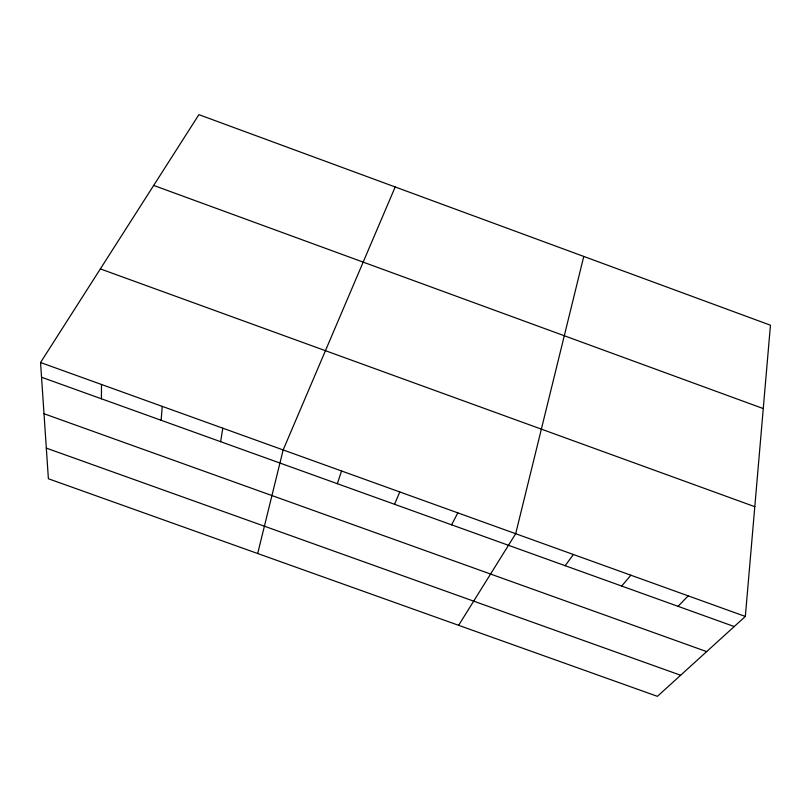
<?xml version="1.0" encoding="UTF-8"?>
<svg xmlns="http://www.w3.org/2000/svg" width="811" height="811" viewBox="0 0 811 811"><rect width="100%" height="100%" fill="white"/><g stroke="black" fill="none" stroke-linecap="round" stroke-linejoin="round"><path stroke-width="1.22" d="M101.426 398.789L101.497 384.485M161.115 420.27L162.251 406.372M745.339 616.451L770.45 325.211L198.898 114.655L40.55 362.527L48.386 478.743L657.417 696.345L745.339 616.451L40.55 362.527M220.622 441.691L222.802 428.188M257.685 553.518L283.161 449.933L395.19 186.966M583.768 256.438L515.684 533.709L458.62 625.311M337.335 483.701L341.563 470.978M394.551 504.29L399.782 491.953M451.595 524.818L457.82 512.866M565.166 565.693L573.367 554.491M621.692 586.039L630.867 575.212M678.047 606.324L688.194 595.862M46.318 448.108L680.632 675.249M41.543 377.237L734.229 626.548M44.007 413.732L706.655 651.608M100.361 268.907L754.808 506.693M153.684 185.435L763.263 408.582"/></g></svg>
